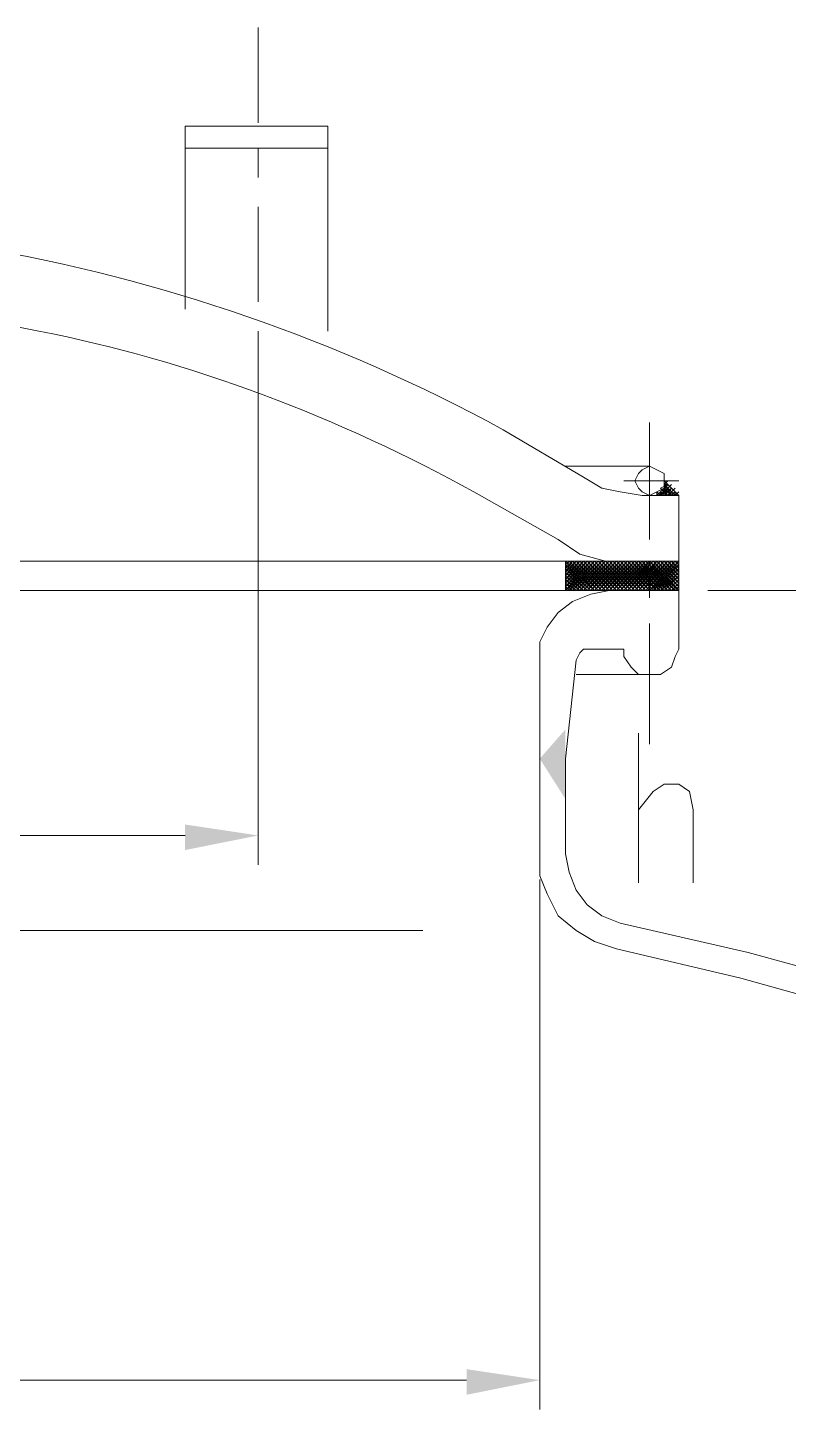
# Model space of a CAD drawing. Header units: millimetres. Extents: x 0 to 819, y 0 to 1152.
# Drawn here: x 290.1 to 327.6, y 960.6 to 1028.7 of the extents above; entities that cross this region are included whole.
import ezdxf

# ---------------------------------------------------------------- set-up
doc = ezdxf.new("R2010")
doc.units = ezdxf.units.MM
doc.layers.add('1', color=7, linetype='Continuous')

msp = doc.modelspace()

# ---------------------------------------------------------------- hatches: boundary and pattern name
h = msp.add_hatch(color=0)
h.dxf.hatch_style = 2
h.paths.add_polyline_path([(316.62, 994.101732), (316.62, 990.681732), (315.36, 992.661732)])
h = msp.add_hatch(color=0)
h.dxf.hatch_style = 2
h.paths.add_polyline_path([(297.9, 989.421732), (297.9, 988.161732), (301.5, 988.881732)])
h = msp.add_hatch(color=0)
h.dxf.hatch_style = 2
h.paths.add_polyline_path([(311.76, 962.601732), (311.76, 961.341732), (315.36, 962.061732)])

# ---------------------------------------------------------------- linework, layer by layer
at = {"layer": '1', "color": 0, "lineweight": 9}
for points in [[(301.5, 1028.661732), (301.5, 1023.981732)], [(301.5, 1022.721732), (301.5, 1021.281732)], [(301.5, 1019.841732), (301.5, 1015.161732)], [(301.5, 1013.721732), (301.5, 987.441732)], [(320.76, 1009.221732), (320.76, 1003.461732)], [(319.5, 1006.341732), (322.2, 1006.341732)], [(321.48, 1006.341732), (322.2, 1005.621732), (321.48, 1006.341732), (322.2, 1005.621732), (321.48, 1006.341732)], [(321.48, 1006.161732), (321.66, 1006.341732)], [(321.48, 1006.161732), (321.66, 1006.341732)], [(321.48, 1006.161732), (321.48, 1006.341732)], [(321.48, 1006.161732), (321.48, 1006.341732)], [(321.48, 1006.341732), (321.66, 1006.341732)], [(321.48, 1006.341732), (321.48, 1006.341732)], [(321.48, 1006.341732), (321.66, 1006.341732)], [(321.48, 1006.341732), (322.2, 1005.621732)], [(321.3, 1005.621732), (321.66, 1006.161732), (321.3, 1005.621732), (321.66, 1006.161732), (321.12, 1005.621732), (321.66, 1006.161732)], [(321.12, 1005.621732), (321.66, 1006.161732), (321.12, 1005.621732)], [(321.3, 1005.621732), (321.12, 1005.801732), (321.3, 1005.621732)], [(321.3, 1005.621732), (321.12, 1005.801732), (321.3, 1005.621732), (321.12, 1005.801732)], [(321.12, 1005.621732), (321.3, 1005.801732)], [(321.12, 1005.621732), (321.12, 1005.801732)], [(321.48, 1005.621732), (321.84, 1005.981732), (321.3, 1005.621732), (321.84, 1006.161732), (321.3, 1005.621732), (321.84, 1006.161732)], [(321.3, 1005.981732), (321.66, 1006.161732)], [(321.66, 1005.621732), (321.3, 1005.981732), (321.66, 1005.621732), (321.3, 1005.981732), (321.66, 1005.621732), (321.3, 1005.801732), (321.48, 1005.621732), (321.3, 1005.801732), (321.48, 1005.621732)], [(321.48, 1005.621732), (321.3, 1005.801732), (321.48, 1005.621732)], [(321.3, 1005.801732), (321.48, 1005.621732), (321.3, 1005.801732), (321.3, 1005.621732), (321.3, 1005.801732)], [(321.3, 1005.621732), (321.3, 1005.801732)], [(322.02, 1005.621732), (321.48, 1006.161732), (322.02, 1005.621732), (321.48, 1006.161732)], [(322.02, 1005.621732), (321.48, 1006.161732), (322.02, 1005.621732)], [(321.48, 1006.161732), (322.02, 1005.621732), (321.48, 1006.161732), (321.84, 1005.621732), (321.48, 1006.161732)], [(321.48, 1005.981732), (321.66, 1006.161732)], [(321.48, 1005.981732), (321.66, 1006.161732)], [(321.48, 1006.161732), (321.66, 1006.161732)], [(321.48, 1006.161732), (321.66, 1006.161732)], [(321.84, 1005.621732), (321.48, 1005.981732), (321.84, 1005.621732), (321.48, 1005.981732), (321.84, 1005.621732), (321.48, 1005.981732), (321.84, 1005.621732)], [(321.48, 1005.981732), (321.66, 1005.621732), (321.48, 1005.981732)], [(321.48, 1005.621732), (321.84, 1005.981732), (321.48, 1005.621732), (321.84, 1005.981732), (321.48, 1005.621732), (321.84, 1005.981732), (321.48, 1005.621732), (321.84, 1005.981732)], [(321.66, 1005.621732), (322.02, 1005.981732), (321.66, 1005.621732), (321.84, 1005.981732), (321.66, 1005.621732), (321.84, 1005.981732)], [(321.84, 1005.621732), (322.02, 1005.801732), (321.84, 1005.621732), (322.02, 1005.801732), (321.66, 1005.621732), (322.02, 1005.801732)], [(322.02, 1005.621732), (322.02, 1005.801732), (321.84, 1005.621732), (322.02, 1005.801732), (321.84, 1005.621732), (322.02, 1005.801732)], [(322.02, 1005.621732), (322.2, 1005.801732), (322.02, 1005.621732), (322.02, 1005.801732), (322.02, 1005.621732), (322.02, 1005.801732)], [(320.4, 1005.621732), (322.2, 1005.621732)], [(320.76, 1005.621732), (320.94, 1005.621732)], [(320.76, 1005.621732), (320.94, 1005.621732)], [(321.12, 1005.621732), (321.12, 1005.621732), (321.12, 1005.621732), (321.12, 1005.621732), (321.12, 1005.621732), (320.94, 1005.621732), (320.94, 1005.621732), (320.94, 1005.621732)], [(320.94, 1005.621732), (320.94, 1005.621732), (320.94, 1005.621732)], [(320.94, 1005.621732), (320.94, 1005.621732)], [(320.94, 1005.621732), (321.12, 1005.621732)], [(320.94, 1005.621732), (321.12, 1005.621732)], [(320.94, 1005.621732), (320.94, 1005.621732)], [(320.94, 1005.621732), (320.94, 1005.621732)], [(320.94, 1005.621732), (320.94, 1005.621732)], [(320.94, 1005.621732), (320.94, 1005.621732)], [(320.94, 1005.621732), (320.94, 1005.621732)], [(320.94, 1005.621732), (320.94, 1005.621732)], [(321.12, 1005.621732), (321.12, 1005.621732), (321.12, 1005.621732)], [(321.12, 1005.621732), (321.12, 1005.621732)], [(322.2, 1005.621732), (322.2, 1005.621732), (322.2, 1005.621732), (322.2, 1005.621732), (322.02, 1005.621732), (322.2, 1005.621732)], [(318.06, 1000.941732), (316.62, 1002.381732), (318.06, 1000.941732), (316.62, 1002.381732)], [(318.06, 1002.381732), (316.62, 1000.941732), (318.06, 1002.381732), (316.62, 1000.941732), (318.06, 1002.381732), (316.62, 1000.941732), (317.88, 1002.381732), (316.62, 1000.941732)], [(317.88, 1002.381732), (316.62, 1001.121732), (317.88, 1002.381732), (316.62, 1001.121732), (317.88, 1002.381732), (316.62, 1001.121732), (317.88, 1002.381732)], [(316.62, 1001.121732), (317.7, 1002.381732), (316.62, 1001.301732), (317.7, 1002.381732), (316.62, 1001.301732), (317.7, 1002.381732)], [(316.62, 1001.301732), (317.7, 1002.381732), (316.62, 1001.301732), (317.52, 1002.381732), (316.62, 1001.481732), (317.52, 1002.381732)], [(316.62, 1001.481732), (317.52, 1002.381732), (316.62, 1001.481732), (317.52, 1002.381732), (316.62, 1001.481732), (317.34, 1002.381732), (316.62, 1001.481732)], [(317.34, 1002.381732), (316.62, 1001.661732), (317.34, 1002.381732), (316.62, 1001.661732), (317.34, 1002.381732), (316.62, 1001.661732), (317.34, 1002.381732)], [(316.62, 1001.661732), (317.16, 1002.381732), (316.62, 1001.841732), (317.16, 1002.381732), (316.62, 1001.841732), (317.16, 1002.381732)], [(316.62, 1001.841732), (317.16, 1002.381732), (316.62, 1001.841732), (316.98, 1002.381732), (316.62, 1002.021732), (316.98, 1002.381732)], [(316.62, 1002.021732), (316.98, 1002.381732), (316.62, 1002.021732), (316.98, 1002.381732), (316.62, 1002.021732), (316.8, 1002.381732), (316.62, 1002.021732)], [(316.8, 1002.381732), (316.62, 1002.201732), (316.8, 1002.381732), (316.62, 1002.201732), (316.8, 1002.381732), (316.62, 1002.201732)], [(316.8, 1002.381732), (316.62, 1002.201732), (316.62, 1002.381732)], [(316.62, 1000.941732), (316.62, 1002.381732)], [(318.24, 1000.941732), (316.8, 1002.381732), (318.24, 1000.941732)], [(318.24, 1000.941732), (316.8, 1002.381732), (318.24, 1000.941732), (316.8, 1002.381732)], [(318.06, 1000.941732), (316.8, 1002.381732), (318.06, 1000.941732)], [(316.8, 1000.941732), (318.24, 1002.381732), (316.8, 1000.941732)], [(318.24, 1002.381732), (316.8, 1000.941732), (318.24, 1002.381732), (316.8, 1000.941732)], [(316.8, 1000.941732), (318.06, 1002.381732), (316.8, 1000.941732)], [(318.42, 1000.941732), (317.16, 1002.381732), (318.42, 1000.941732), (316.98, 1002.381732), (318.42, 1000.941732), (316.98, 1002.381732)], [(318.42, 1000.941732), (316.98, 1002.381732), (318.42, 1000.941732), (316.98, 1002.381732), (318.24, 1000.941732), (316.98, 1002.381732)], [(316.98, 1000.941732), (318.42, 1002.381732), (316.98, 1000.941732)], [(316.98, 1000.941732), (318.42, 1002.381732), (316.98, 1000.941732)], [(318.42, 1002.381732), (316.98, 1000.941732), (318.24, 1002.381732), (316.98, 1000.941732)], [(318.6, 1000.941732), (317.16, 1002.381732), (318.6, 1000.941732), (317.16, 1002.381732), (318.6, 1000.941732), (317.16, 1002.381732)], [(317.16, 1000.941732), (318.6, 1002.381732), (317.16, 1000.941732), (318.6, 1002.381732)], [(317.16, 1000.941732), (318.6, 1002.381732), (317.16, 1000.941732)], [(317.16, 1000.941732), (318.42, 1002.381732), (317.16, 1000.941732), (318.42, 1002.381732)], [(318.78, 1000.941732), (317.34, 1002.381732), (318.78, 1000.941732)], [(318.78, 1000.941732), (317.34, 1002.381732), (318.78, 1000.941732), (317.34, 1002.381732)], [(318.6, 1000.941732), (317.34, 1002.381732), (318.6, 1000.941732)], [(317.34, 1000.941732), (318.78, 1002.381732), (317.34, 1000.941732)], [(318.78, 1002.381732), (317.34, 1000.941732), (318.78, 1002.381732), (317.34, 1000.941732)], [(317.34, 1000.941732), (318.6, 1002.381732), (317.34, 1000.941732)], [(318.96, 1000.941732), (317.7, 1002.381732), (318.96, 1000.941732), (317.52, 1002.381732), (318.96, 1000.941732), (317.52, 1002.381732)], [(318.96, 1000.941732), (317.52, 1002.381732), (318.96, 1000.941732), (317.52, 1002.381732), (318.78, 1000.941732), (317.52, 1002.381732)], [(317.52, 1000.941732), (318.96, 1002.381732), (317.52, 1000.941732)], [(317.52, 1000.941732), (318.96, 1002.381732), (317.52, 1000.941732)], [(318.96, 1002.381732), (317.52, 1000.941732), (318.78, 1002.381732), (317.52, 1000.941732)], [(319.14, 1000.941732), (317.7, 1002.381732), (319.14, 1000.941732), (317.7, 1002.381732), (319.14, 1000.941732), (317.7, 1002.381732)], [(317.7, 1000.941732), (319.14, 1002.381732), (317.7, 1000.941732), (319.14, 1002.381732)], [(317.7, 1000.941732), (319.14, 1002.381732), (317.7, 1000.941732)], [(317.7, 1000.941732), (318.96, 1002.381732), (317.7, 1000.941732), (318.96, 1002.381732)], [(319.32, 1000.941732), (317.88, 1002.381732), (319.32, 1000.941732)], [(319.32, 1000.941732), (317.88, 1002.381732), (319.32, 1000.941732), (317.88, 1002.381732)], [(319.14, 1000.941732), (317.88, 1002.381732), (319.14, 1000.941732)], [(317.88, 1000.941732), (319.32, 1002.381732), (317.88, 1000.941732)], [(319.32, 1002.381732), (317.88, 1000.941732), (319.32, 1002.381732), (317.88, 1000.941732)], [(317.88, 1000.941732), (319.14, 1002.381732), (317.88, 1000.941732)], [(319.5, 1000.941732), (318.24, 1002.381732), (319.5, 1000.941732), (318.06, 1002.381732), (319.5, 1000.941732), (318.06, 1002.381732)], [(319.5, 1000.941732), (318.06, 1002.381732), (319.5, 1000.941732), (318.06, 1002.381732), (319.32, 1000.941732), (318.06, 1002.381732)], [(319.5, 1002.381732), (318.06, 1000.941732), (319.5, 1002.381732), (318.06, 1000.941732)], [(318.06, 1000.941732), (319.5, 1002.381732), (318.06, 1000.941732)], [(319.5, 1002.381732), (318.06, 1000.941732), (319.32, 1002.381732), (318.06, 1000.941732)], [(319.68, 1000.941732), (318.24, 1002.381732), (319.68, 1000.941732), (318.24, 1002.381732), (319.68, 1000.941732), (318.24, 1002.381732)], [(318.24, 1000.941732), (319.68, 1002.381732), (318.24, 1000.941732), (319.68, 1002.381732)], [(318.24, 1000.941732), (319.68, 1002.381732), (318.24, 1000.941732)], [(318.24, 1000.941732), (319.5, 1002.381732), (318.24, 1000.941732)], [(319.86, 1000.941732), (318.42, 1002.381732), (319.86, 1000.941732)], [(319.86, 1000.941732), (318.42, 1002.381732), (319.86, 1000.941732), (318.42, 1002.381732)], [(319.68, 1000.941732), (318.42, 1002.381732), (319.68, 1000.941732)], [(318.42, 1000.941732), (319.86, 1002.381732), (318.42, 1000.941732)], [(319.86, 1002.381732), (318.42, 1000.941732), (319.86, 1002.381732), (318.42, 1000.941732)], [(318.42, 1000.941732), (319.68, 1002.381732), (318.42, 1000.941732)], [(320.04, 1000.941732), (318.78, 1002.381732), (320.04, 1000.941732), (318.6, 1002.381732), (320.04, 1000.941732), (318.6, 1002.381732)], [(320.04, 1000.941732), (318.6, 1002.381732), (320.04, 1000.941732), (318.6, 1002.381732), (319.86, 1000.941732), (318.6, 1002.381732)], [(320.04, 1002.381732), (318.6, 1000.941732), (320.04, 1002.381732), (318.6, 1000.941732)], [(318.6, 1000.941732), (320.04, 1002.381732), (318.6, 1000.941732)], [(320.04, 1002.381732), (318.6, 1000.941732), (319.86, 1002.381732), (318.6, 1000.941732)], [(320.22, 1000.941732), (318.78, 1002.381732), (320.22, 1000.941732), (318.78, 1002.381732), (320.22, 1000.941732), (318.78, 1002.381732)], [(318.78, 1000.941732), (320.22, 1002.381732), (318.78, 1000.941732), (320.22, 1002.381732)], [(318.78, 1000.941732), (320.22, 1002.381732), (318.78, 1000.941732)], [(318.78, 1000.941732), (320.04, 1002.381732), (318.78, 1000.941732)], [(320.4, 1000.941732), (318.96, 1002.381732), (320.4, 1000.941732)], [(320.4, 1000.941732), (318.96, 1002.381732), (320.4, 1000.941732), (318.96, 1002.381732)], [(320.22, 1000.941732), (318.96, 1002.381732), (320.22, 1000.941732)], [(318.96, 1000.941732), (320.4, 1002.381732), (318.96, 1000.941732)], [(320.4, 1002.381732), (318.96, 1000.941732), (320.4, 1002.381732), (318.96, 1000.941732)], [(318.96, 1000.941732), (320.22, 1002.381732), (318.96, 1000.941732)], [(320.58, 1000.941732), (319.32, 1002.381732), (320.58, 1000.941732), (319.14, 1002.381732), (320.58, 1000.941732), (319.14, 1002.381732)], [(320.58, 1000.941732), (319.14, 1002.381732), (320.58, 1000.941732)], [(320.4, 1000.941732), (319.14, 1002.381732), (320.4, 1000.941732), (319.14, 1002.381732)], [(320.58, 1002.381732), (319.14, 1000.941732), (320.58, 1002.381732), (319.14, 1000.941732)], [(319.14, 1000.941732), (320.58, 1002.381732), (319.14, 1000.941732)], [(320.58, 1002.381732), (319.14, 1000.941732), (320.4, 1002.381732), (319.14, 1000.941732)], [(320.76, 1000.941732), (319.32, 1002.381732), (320.76, 1000.941732), (319.32, 1002.381732), (320.76, 1000.941732), (319.32, 1002.381732)], [(319.32, 1000.941732), (320.76, 1002.381732), (319.32, 1000.941732), (320.76, 1002.381732)], [(319.32, 1000.941732), (320.76, 1002.381732), (319.32, 1000.941732)], [(319.32, 1000.941732), (320.58, 1002.381732), (319.32, 1000.941732)], [(319.5, 1002.381732), (320.76, 1001.121732), (320.94, 1000.941732)], [(319.5, 1002.381732), (320.76, 1001.121732), (320.94, 1000.941732)], [(319.5, 1002.381732), (320.94, 1000.941732)], [(319.5, 1002.381732), (320.94, 1000.941732)], [(319.5, 1002.381732), (320.76, 1000.941732), (320.94, 1000.941732)], [(319.5, 1002.381732), (320.76, 1000.941732), (319.5, 1002.381732)], [(320.94, 1002.381732), (319.5, 1000.941732)], [(320.94, 1002.381732), (319.5, 1000.941732)], [(320.94, 1002.381732), (320.76, 1002.201732), (319.5, 1000.941732)], [(320.94, 1002.381732), (319.5, 1000.941732)], [(320.94, 1002.381732), (319.5, 1000.941732)], [(320.76, 1002.381732), (319.5, 1000.941732), (320.76, 1002.381732)], [(319.68, 1002.381732), (320.76, 1001.301732), (321.12, 1000.941732)], [(319.68, 1002.381732), (321.12, 1000.941732)], [(319.68, 1002.381732), (320.76, 1001.121732), (321.12, 1000.941732)], [(319.68, 1002.381732), (321.12, 1000.941732)], [(319.68, 1002.381732), (321.12, 1000.941732)], [(319.68, 1002.381732), (320.94, 1000.941732)], [(319.68, 1002.381732), (320.94, 1000.941732)], [(319.68, 1002.381732), (320.76, 1001.121732), (320.94, 1000.941732)], [(321.12, 1002.381732), (320.76, 1002.021732), (319.68, 1000.941732)], [(321.12, 1002.381732), (319.68, 1000.941732)], [(321.12, 1002.381732), (319.68, 1000.941732)], [(321.12, 1002.381732), (319.68, 1000.941732)], [(321.12, 1002.381732), (319.68, 1000.941732)], [(321.12, 1002.381732), (320.76, 1002.021732), (319.68, 1000.941732)], [(320.94, 1002.381732), (319.68, 1000.941732)], [(320.94, 1002.381732), (319.68, 1000.941732)], [(319.86, 1002.381732), (321.3, 1000.941732)], [(319.86, 1002.381732), (321.3, 1000.941732)], [(319.86, 1002.381732), (320.76, 1001.301732), (321.3, 1000.941732)], [(319.86, 1002.381732), (321.3, 1000.941732)], [(319.86, 1002.381732), (320.76, 1001.301732), (321.3, 1000.941732)], [(319.86, 1002.381732), (321.12, 1000.941732)], [(319.86, 1002.381732), (321.12, 1000.941732)], [(321.3, 1002.381732), (320.76, 1001.841732), (319.86, 1000.941732)], [(321.3, 1002.381732), (319.86, 1000.941732)], [(321.3, 1002.381732), (319.86, 1000.941732)], [(321.3, 1002.381732), (319.86, 1000.941732)], [(321.3, 1002.381732), (319.86, 1000.941732)], [(321.12, 1002.381732), (320.76, 1001.841732), (319.86, 1000.941732)], [(321.12, 1002.381732), (319.86, 1000.941732)], [(320.04, 1002.381732), (321.48, 1000.941732)], [(320.04, 1002.381732), (321.48, 1000.941732)], [(320.04, 1002.381732), (321.48, 1000.941732)], [(320.04, 1002.381732), (321.48, 1000.941732)], [(320.04, 1002.381732), (320.76, 1001.481732), (321.48, 1000.941732)], [(320.04, 1002.381732), (321.3, 1000.941732)], [(320.04, 1002.381732), (321.3, 1000.941732)], [(321.48, 1002.381732), (320.04, 1000.941732)], [(321.48, 1002.381732), (320.04, 1000.941732)], [(321.48, 1002.381732), (320.76, 1001.661732), (320.04, 1000.941732)], [(321.48, 1002.381732), (320.04, 1000.941732)], [(321.48, 1002.381732), (320.04, 1000.941732)], [(321.3, 1002.381732), (320.04, 1000.941732)], [(321.3, 1002.381732), (320.04, 1000.941732)], [(320.22, 1002.381732), (320.76, 1001.841732), (321.66, 1000.941732)], [(320.22, 1002.381732), (321.66, 1000.941732)], [(320.22, 1002.381732), (320.76, 1001.661732), (321.66, 1000.941732)], [(320.22, 1002.381732), (321.66, 1000.941732)], [(320.22, 1002.381732), (321.66, 1000.941732)], [(320.22, 1002.381732), (321.48, 1000.941732)], [(320.22, 1002.381732), (321.48, 1000.941732)], [(320.22, 1002.381732), (320.76, 1001.661732), (321.48, 1000.941732)], [(321.66, 1002.381732), (320.76, 1001.481732), (320.22, 1000.941732)], [(321.66, 1002.381732), (320.22, 1000.941732)], [(321.66, 1002.381732), (320.22, 1000.941732)], [(321.66, 1002.381732), (320.22, 1000.941732)], [(321.66, 1002.381732), (320.22, 1000.941732)], [(321.66, 1002.381732), (320.76, 1001.481732), (320.22, 1000.941732)], [(321.48, 1002.381732), (320.22, 1000.941732)], [(321.48, 1002.381732), (320.22, 1000.941732)], [(320.4, 1002.381732), (321.84, 1000.941732)], [(320.4, 1002.381732), (321.84, 1000.941732)], [(320.4, 1002.381732), (320.76, 1001.841732), (321.84, 1000.941732)], [(320.4, 1002.381732), (321.84, 1000.941732)], [(320.4, 1002.381732), (320.76, 1001.841732), (321.84, 1000.941732)], [(320.4, 1002.381732), (321.66, 1000.941732)], [(320.4, 1002.381732), (321.66, 1000.941732)], [(321.84, 1002.381732), (320.76, 1001.301732), (320.4, 1000.941732)], [(321.84, 1002.381732), (320.4, 1000.941732)], [(321.84, 1002.381732), (320.4, 1000.941732)], [(321.84, 1002.381732), (320.4, 1000.941732)], [(321.84, 1002.381732), (320.4, 1000.941732)], [(321.66, 1002.381732), (320.76, 1001.301732), (320.4, 1000.941732)], [(321.66, 1002.381732), (320.4, 1000.941732)], [(320.58, 1002.381732), (322.02, 1000.941732)], [(320.58, 1002.381732), (322.02, 1000.941732)], [(320.58, 1002.381732), (322.02, 1000.941732)], [(320.58, 1002.381732), (322.02, 1000.941732)], [(320.58, 1002.381732), (320.76, 1002.021732), (322.02, 1000.941732)], [(320.58, 1002.381732), (321.84, 1000.941732)], [(320.58, 1002.381732), (320.76, 1002.021732), (321.84, 1000.941732)], [(322.02, 1002.381732), (320.58, 1000.941732)], [(322.02, 1002.381732), (320.58, 1000.941732)], [(322.02, 1002.381732), (320.76, 1001.121732), (320.58, 1000.941732)], [(322.02, 1002.381732), (320.58, 1000.941732)], [(322.02, 1002.381732), (320.58, 1000.941732)], [(321.84, 1002.381732), (320.58, 1000.941732)], [(321.84, 1002.381732), (320.58, 1000.941732)], [(322.2, 1000.941732), (320.76, 1002.381732), (322.2, 1000.941732)], [(320.76, 1002.381732), (320.76, 1002.201732), (322.2, 1000.941732)], [(320.76, 1002.381732), (320.76, 1002.201732), (322.2, 1000.941732)], [(320.76, 1002.381732), (320.76, 1002.201732), (322.2, 1000.941732)], [(320.76, 1002.381732), (322.02, 1000.941732)], [(320.76, 1002.381732), (322.02, 1000.941732)], [(320.76, 1002.381732), (320.76, 1002.201732), (322.02, 1000.941732)], [(322.2, 1002.201732), (320.76, 1000.941732), (322.2, 1002.381732), (320.76, 1000.941732)], [(322.2, 1002.381732), (320.76, 1000.941732), (320.76, 1000.941732)], [(322.2, 1002.381732), (320.76, 1000.941732), (320.76, 1000.941732)], [(322.2, 1002.381732), (320.76, 1000.941732), (320.76, 1000.941732)], [(322.02, 1002.381732), (320.76, 1000.941732)], [(322.02, 1002.381732), (320.76, 1000.941732)], [(321.12, 1002.381732), (322.2, 1001.121732), (320.94, 1002.381732), (322.2, 1001.121732)], [(322.2, 1001.121732), (320.94, 1002.381732), (322.2, 1001.121732)], [(320.94, 1002.381732), (322.2, 1000.941732), (320.94, 1002.381732), (322.2, 1000.941732)], [(321.3, 1002.381732), (322.2, 1001.301732), (321.12, 1002.381732), (322.2, 1001.301732), (321.12, 1002.381732), (322.2, 1001.301732)], [(322.2, 1001.121732), (321.12, 1002.381732), (322.2, 1001.121732)], [(321.48, 1002.381732), (322.2, 1001.481732), (321.48, 1002.381732), (322.2, 1001.481732), (321.3, 1002.381732), (322.2, 1001.481732)], [(321.3, 1002.381732), (322.2, 1001.481732), (321.3, 1002.381732), (322.2, 1001.301732), (321.3, 1002.381732), (322.2, 1001.301732)], [(321.66, 1002.381732), (322.2, 1001.661732), (321.48, 1002.381732), (322.2, 1001.661732)], [(322.2, 1001.661732), (321.48, 1002.381732), (322.2, 1001.661732)], [(321.84, 1002.381732), (322.2, 1001.841732), (321.66, 1002.381732), (322.2, 1001.841732), (321.66, 1002.381732), (322.2, 1001.841732)], [(322.2, 1001.661732), (321.66, 1002.381732), (322.2, 1001.661732)], [(322.02, 1002.381732), (322.2, 1002.021732), (322.02, 1002.381732), (322.2, 1002.021732), (321.84, 1002.381732), (322.2, 1002.021732)], [(321.84, 1002.381732), (322.2, 1002.021732), (321.84, 1002.381732), (322.2, 1001.841732), (321.84, 1002.381732), (322.2, 1001.841732)], [(322.2, 1002.381732), (322.2, 1002.201732), (322.02, 1002.381732), (322.2, 1002.201732)], [(322.2, 1002.201732), (322.02, 1002.381732), (322.2, 1002.201732)], [(322.2, 1002.381732), (322.2, 1002.381732)], [(322.2, 1002.201732), (322.2, 1002.381732), (322.2, 1002.201732)], [(318.06, 1000.941732), (316.62, 1002.201732), (318.06, 1000.941732)], [(317.88, 1000.941732), (316.62, 1002.201732), (317.88, 1000.941732), (316.62, 1002.201732)], [(317.88, 1000.941732), (316.62, 1002.201732), (317.88, 1000.941732)], [(317.88, 1000.941732), (316.62, 1002.021732), (317.88, 1000.941732), (316.62, 1002.021732)], [(317.7, 1000.941732), (316.62, 1002.021732), (317.7, 1000.941732)], [(317.7, 1000.941732), (316.62, 1002.021732), (317.7, 1000.941732)], [(316.62, 1002.021732), (317.7, 1000.941732), (316.62, 1001.841732), (317.7, 1000.941732)], [(317.52, 1000.941732), (316.62, 1001.841732), (317.52, 1000.941732)], [(316.62, 1001.841732), (317.52, 1000.941732), (316.62, 1001.841732), (317.52, 1000.941732)], [(317.52, 1000.941732), (316.62, 1001.661732), (317.52, 1000.941732)], [(317.34, 1000.941732), (316.62, 1001.661732), (317.34, 1000.941732), (316.62, 1001.661732)], [(317.34, 1000.941732), (316.62, 1001.661732), (317.34, 1000.941732)], [(320.76, 1002.021732), (320.76, 1000.581732)], [(320.94, 1000.941732), (322.2, 1002.201732), (320.94, 1000.941732)], [(322.2, 1002.201732), (320.94, 1000.941732), (322.2, 1002.201732), (320.94, 1000.941732)], [(320.94, 1000.941732), (322.2, 1002.201732), (320.94, 1000.941732)], [(321.12, 1000.941732), (322.2, 1002.021732), (321.12, 1000.941732)], [(321.12, 1000.941732), (322.2, 1002.021732), (321.12, 1000.941732), (322.2, 1002.021732)], [(321.12, 1000.941732), (322.2, 1002.021732), (321.12, 1000.941732)], [(322.2, 1001.661732), (321.3, 1000.941732), (322.2, 1001.841732), (321.3, 1000.941732)], [(321.3, 1000.941732), (322.2, 1001.841732), (321.3, 1000.941732)], [(322.2, 1001.841732), (321.3, 1000.941732), (322.2, 1001.841732), (321.3, 1000.941732)], [(321.48, 1000.941732), (322.2, 1001.661732), (321.48, 1000.941732)], [(322.2, 1001.661732), (321.48, 1000.941732), (322.2, 1001.661732), (321.48, 1000.941732)], [(321.48, 1000.941732), (322.2, 1001.661732), (321.48, 1000.941732)], [(317.34, 1000.941732), (316.62, 1001.481732), (317.34, 1000.941732), (316.62, 1001.481732)], [(317.16, 1000.941732), (316.62, 1001.481732), (317.16, 1000.941732)], [(317.16, 1000.941732), (316.62, 1001.481732), (317.16, 1000.941732), (316.62, 1001.481732)], [(317.16, 1000.941732), (316.62, 1001.301732), (317.16, 1000.941732)], [(316.98, 1000.941732), (316.62, 1001.301732), (316.98, 1000.941732)], [(316.62, 1001.301732), (316.98, 1000.941732), (316.62, 1001.301732), (316.98, 1000.941732)], [(316.98, 1000.941732), (316.62, 1001.121732), (316.98, 1000.941732)], [(316.8, 1000.941732), (316.62, 1001.121732), (316.8, 1000.941732), (316.62, 1001.121732)], [(316.8, 1000.941732), (316.62, 1001.121732), (316.8, 1000.941732)], [(316.8, 1000.941732), (316.62, 1000.941732), (316.8, 1000.941732), (316.62, 1000.941732)], [(316.62, 1000.941732), (316.8, 1000.941732)], [(318.78, 1000.941732), (322.2, 1000.941732)], [(321.66, 1000.941732), (322.2, 1001.481732), (321.66, 1000.941732)], [(321.66, 1000.941732), (322.2, 1001.481732), (321.66, 1000.941732), (322.2, 1001.481732)], [(321.66, 1000.941732), (322.2, 1001.481732), (321.66, 1000.941732)], [(322.2, 1001.121732), (321.84, 1000.941732), (322.2, 1001.301732), (321.84, 1000.941732)], [(321.84, 1000.941732), (322.2, 1001.301732), (321.84, 1000.941732)], [(322.2, 1001.301732), (321.84, 1000.941732), (322.2, 1001.301732), (321.84, 1000.941732)], [(322.02, 1000.941732), (322.2, 1001.121732), (322.02, 1000.941732)], [(322.2, 1001.121732), (322.02, 1000.941732), (322.2, 1001.121732), (322.02, 1000.941732)], [(322.02, 1000.941732), (322.2, 1001.121732), (322.02, 1000.941732)], [(322.2, 1000.941732), (322.2, 1000.941732)], [(322.2, 1000.941732), (322.2, 1000.941732), (322.2, 1000.941732)], [(323.64, 1000.941732), (446.04, 1000.941732)], [(320.76, 999.321732), (320.76, 993.381732)], [(320.22, 993.921732), (320.22, 986.541732)], [(320.22, 990.141732), (320.94, 991.041732), (321.48, 991.401732), (322.2, 991.401732), (322.74, 991.041732), (322.92, 990.141732), (322.92, 986.541732)], [(249.48, 988.881732), (297.9, 988.881732)], [(315.36, 986.721732), (315.36, 960.621732)], [(235.44, 962.061732), (311.76, 962.061732)]]:
    msp.add_lwpolyline(points, dxfattribs=at)
at = {"layer": '1', "color": 0, "lineweight": 18}
for points in [[(297.9, 1023.801732), (304.92, 1023.801732)], [(297.9, 1023.801732), (304.92, 1023.801732)], [(297.9, 1023.801732), (297.9, 1014.801732)], [(304.92, 1023.801732), (304.92, 1013.721732)], [(297.9, 1022.721732), (304.92, 1022.721732), (297.9, 1022.721732)], [(316.62, 1007.061732), (320.76, 1007.061732)], [(321.48, 1006.341732), (321.48, 1006.701732), (321.12, 1006.881732), (320.76, 1007.061732), (320.4, 1006.881732), (320.22, 1006.701732), (320.04, 1006.341732), (320.22, 1005.981732), (320.4, 1005.801732), (320.76, 1005.621732), (321.12, 1005.801732), (321.48, 1005.981732), (321.48, 1006.341732)], [(317.52, 1006.521732), (318.42, 1005.981732), (319.32, 1005.801732), (320.4, 1005.621732)], [(322.2, 1005.621732), (322.2, 998.061732)], [(316.26, 1003.461732), (317.34, 1002.741732), (318.6, 1002.381732), (319.86, 1002.381732)], [(280.26, 1002.381732), (322.2, 1002.381732)], [(280.26, 1000.941732), (322.2, 1000.941732)], [(318.78, 1000.941732), (317.88, 1000.761732), (316.98, 1000.401732), (316.26, 999.861732), (315.72, 999.141732), (315.36, 998.421732), (315.36, 997.521732)], [(315.36, 997.521732), (315.36, 992.661732)], [(315.36, 997.521732), (315.36, 987.981732)], [(316.62, 992.661732), (317.16, 997.521732)], [(317.88, 998.061732), (317.52, 998.061732), (317.34, 997.881732), (317.16, 997.521732)], [(317.88, 998.061732), (319.5, 998.061732)], [(319.5, 998.061732), (319.5, 997.701732), (319.86, 997.161732), (320.22, 996.801732), (320.76, 996.801732), (321.3, 996.801732), (321.84, 997.161732), (322.02, 997.701732), (322.2, 998.061732)], [(320.76, 996.801732), (317.16, 996.801732)], [(316.62, 992.661732), (316.62, 987.981732)], [(315.36, 987.981732), (315.36, 986.901732), (315.72, 986.001732), (316.26, 984.921732), (317.16, 984.201732), (318.06, 983.661732), (319.14, 983.301732)], [(316.62, 987.981732), (316.8, 987.081732), (317.16, 986.181732), (317.7, 985.461732), (318.42, 984.921732), (319.32, 984.561732)], [(337.32, 979.521732), (331.56, 981.501732), (325.62, 983.121732), (319.32, 984.561732)], [(280.26, 984.201732), (309.6, 984.201732)], [(336.78, 978.261732), (331.02, 980.241732), (325.26, 981.861732), (319.14, 983.301732)]]:
    msp.add_lwpolyline(points, dxfattribs=at)
for points in [[(317.52, 1006.521732), (317.52, 1006.521732), (313.56, 1008.861732), (313.56, 1008.861732), (305.28, 1013.361732), (296.82, 1016.241732), (287.64, 1017.861732), (287.64, 1017.861732), (283.14, 1018.401732), (283.14, 1018.401732)], [(316.26, 1003.461732), (316.26, 1003.461732), (312.12, 1005.801732), (312.12, 1005.801732), (305.64, 1009.401732), (298.08, 1012.281732), (290.7, 1013.721732), (290.7, 1013.721732), (286.2, 1014.621732), (286.2, 1014.621732)]]:
    msp.add_open_spline(points, degree=3, knots=[0, 0, 0, 0, 1, 1, 1, 2, 2, 2, 3, 3, 3, 3], dxfattribs=at)

doc.saveas('drawing.dxf')
